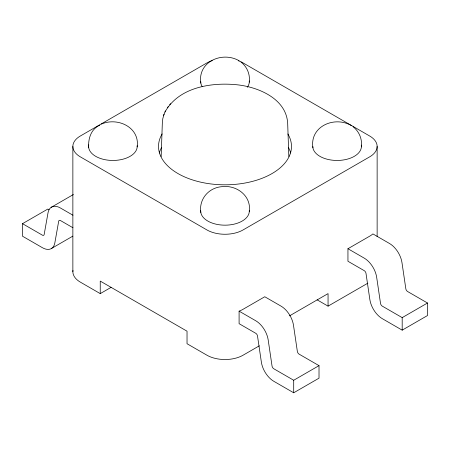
<?xml version="1.0" encoding="UTF-8"?>
<svg xmlns="http://www.w3.org/2000/svg" width="450" height="450" viewBox="0 0 450 450"><rect width="100%" height="100%" fill="white"/><g stroke="black" fill="none" stroke-linecap="round" stroke-linejoin="round"><path stroke-width="0.67" d="M161.167 156.561L162.321 123.289L162.782 118.693L164.064 114.233M164.987 112.022C178.881 86.962 211.995 82.001 238.072 84.892C259.11 87.384 286.312 99 287.679 123.289L288.832 156.561M163.609 115.329L165.426 110.953M167.321 107.758L168.154 106.701M169.729 104.687L170.522 103.674M99.799 125.145C90.917 129.195 88.037 138.707 88.718 147.752M72.945 227.751L60.469 220.545A2.559 1.474 60 0 0 58.691 221.226L54.833 242.933A17.899 10.333 60 0 1 42.39 247.686L22.5 236.205L22.5 223.678L47.812 209.064L49.016 209.762M51.114 207.388L73.412 194.518M51.744 248.316L72.838 236.138M72.968 270.411A25.571 14.76 0 0 0 80.359 282.133L100.243 293.619L111.094 287.353M347.946 248.732L369.641 236.205A25.571 14.76 0 0 0 372.892 233.904L389.531 243.512A17.899 10.333 60 0 1 401.974 262.631L405.832 288.799A2.559 1.474 60 0 0 407.61 291.527L427.5 303.013L427.5 315.54L402.188 330.154L382.298 318.668A17.899 10.333 60 0 1 369.855 299.548L365.996 273.381A2.559 1.474 60 0 0 364.219 270.653L347.946 261.259L347.946 248.732L364.219 258.126A17.899 10.333 60 0 1 376.661 277.245L380.52 303.412A2.559 1.474 60 0 0 382.298 306.141L402.188 317.627L427.5 303.013M289.485 315.883L328.056 293.614L328.056 306.141L317.126 299.835M259.352 345.808L243.079 355.202A25.571 14.76 0 0 1 206.921 355.202L187.031 343.721L187.031 331.194L100.243 281.093L100.243 293.619M328.056 306.141L367.836 283.179M239.096 311.152L255.735 320.754A17.899 10.333 60 0 1 268.178 339.879L272.042 366.041A2.559 1.474 60 0 0 273.819 368.775L293.704 380.256L319.016 365.642L319.016 378.169L293.704 392.782L273.819 381.302A17.899 10.333 60 0 1 261.377 362.177L257.512 336.015A2.559 1.474 60 0 0 255.735 333.281L239.096 323.679L239.096 311.152A25.571 14.76 0 0 0 243.079 309.274L264.774 296.747L281.048 306.141A17.899 10.333 60 0 1 293.49 325.266L297.354 351.428A2.559 1.474 60 0 0 299.132 354.161L319.016 365.642M101.329 124.093C117.613 116.893 139.961 127.311 137.183 146.869M239.124 60.761C222.266 50.974 197.494 61.74 200.818 83.031M351.225 125.483C334.361 115.695 309.589 126.456 312.913 147.752M72.945 215.224L60.469 208.018A17.899 10.333 60 0 0 48.026 212.777L44.167 234.484A2.559 1.474 60 0 1 42.39 235.159L22.5 223.678M353.098 126.714C359.263 131.653 362.34 139.028 361.378 146.869M240.998 61.993C247.168 66.932 250.239 74.306 249.278 82.153M402.188 317.627L402.188 330.154M377.134 146.43L377.134 236.706M293.704 380.256L293.704 392.782M249.278 211.59C251.606 196.037 236.745 184.804 222.053 186.654C208.761 187.577 198.771 199.119 200.818 212.468M72.866 146.43L72.866 271.693M361.282 145.108A24.289 14.023 0 0 1 338.372 160.436A24.289 14.023 0 0 1 312.806 146.582M249.261 210.42A24.289 14.023 0 0 1 225.253 225.174A24.289 14.023 0 0 1 200.722 210.707M137.16 145.699A24.289 14.023 0 0 1 112.134 160.447A24.289 14.023 0 0 1 88.774 144.816M212.214 60.576A25.571 14.76 0 0 0 206.921 62.921L80.359 135.99A25.571 14.76 0 0 0 80.359 156.87L206.921 229.939A25.571 14.76 0 0 0 243.079 229.939L369.641 156.87A25.571 14.76 0 0 0 369.641 135.99L243.079 62.921A25.571 14.76 0 0 0 238.416 60.795M159.311 153.045A66.482 38.385 0 0 1 161.662 147.296M288.315 147.257A66.482 38.385 0 0 1 290.678 153.006M249.261 80.978A24.289 14.023 0 0 1 247.292 87.283M202.146 86.462A24.289 14.023 0 0 1 200.722 81.27M287.876 133.965A66.482 38.385 0 0 1 224.944 184.815A66.482 38.385 0 0 1 162.157 133.903"/></g></svg>
